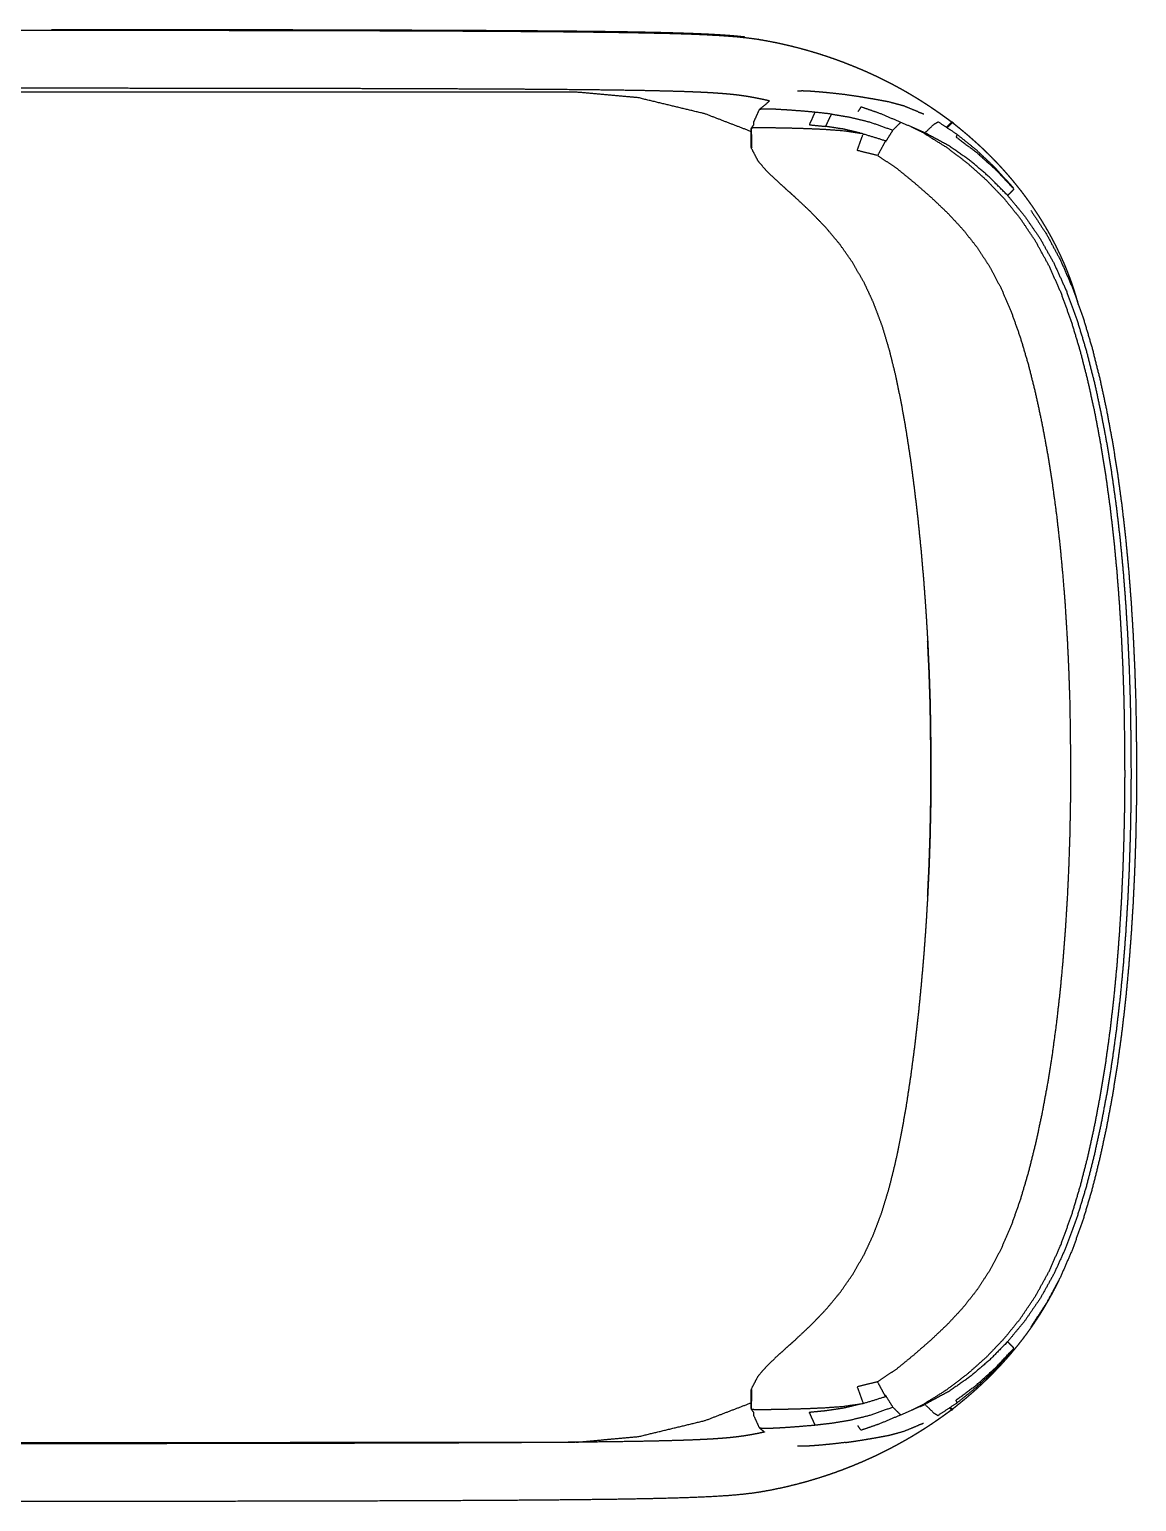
# Model space of a CAD drawing. Header units: millimetres. Extents: x 3429 to 24139, y -631 to 9878.
# Drawn here: x 8008.2 to 8051.8, y 3608.2 to 3666.2 of the extents above; entities that cross this region are included whole.
import ezdxf

# ---------------------------------------------------------------- set-up
doc = ezdxf.new("R2010")
doc.units = ezdxf.units.MM
doc.layers.add('multid_gorunus_4', color=15, linetype='Continuous', lineweight=9)
doc.layers.add('multid_gorunus_5', color=193, linetype='Continuous', lineweight=5)

# ---------------------------------------------------------------- blocks, each defined once
blk = doc.blocks.new('grup-1')
at = {"layer": 'multid_gorunus_4', "lineweight": -3}
for points, knots in [([(2347.005, 6126.014), (2347.01, 6126.022), (2347.014, 6126.029), (2347.025, 6126.039), (2347.036, 6126.049), (2347.058, 6126.065), (2347.079, 6126.082), (2347.114, 6126.107), (2347.149, 6126.132), (2347.2, 6126.169), (2347.251, 6126.206), (2347.315, 6126.252), (2347.379, 6126.298), (2347.453, 6126.351), (2347.527, 6126.403), (2347.608, 6126.459), (2347.689, 6126.515), (2347.773, 6126.572), (2347.858, 6126.629), (2347.945, 6126.686), (2348.032, 6126.743), (2348.122, 6126.8), (2348.211, 6126.858), (2348.302, 6126.914), (2348.394, 6126.971), (2348.486, 6127.026), (2348.578, 6127.082), (2348.671, 6127.136), (2348.764, 6127.191), (2348.858, 6127.244), (2348.952, 6127.298), (2349.047, 6127.35), (2349.142, 6127.402), (2349.238, 6127.453), (2349.333, 6127.505), (2349.43, 6127.555), (2349.527, 6127.605), (2349.624, 6127.654), (2349.722, 6127.703), (2349.82, 6127.751), (2349.919, 6127.799), (2350.018, 6127.845), (2350.117, 6127.892), (2350.217, 6127.938), (2350.317, 6127.983), (2350.418, 6128.028), (2350.519, 6128.072), (2350.621, 6128.115), (2350.723, 6128.158), (2350.825, 6128.2), (2350.928, 6128.243), (2351.031, 6128.283), (2351.134, 6128.324), (2351.239, 6128.364), (2351.343, 6128.404), (2351.447, 6128.442), (2351.552, 6128.48), (2351.658, 6128.518), (2351.763, 6128.555), (2351.87, 6128.591), (2351.976, 6128.627), (2352.083, 6128.661), (2352.19, 6128.696), (2352.298, 6128.729), (2352.405, 6128.762), (2352.514, 6128.794), (2352.622, 6128.826), (2352.731, 6128.857), (2352.84, 6128.888), (2352.949, 6128.917), (2353.059, 6128.946), (2353.169, 6128.974), (2353.279, 6129.002), (2353.39, 6129.029), (2353.501, 6129.055), (2353.612, 6129.08), (2353.724, 6129.105), (2353.836, 6129.129), (2353.948, 6129.153), (2354.06, 6129.175), (2354.173, 6129.197), (2354.286, 6129.218), (2354.399, 6129.239), (2354.516, 6129.258), (2354.634, 6129.278), (2354.76, 6129.296), (2354.886, 6129.314), (2355.025, 6129.33), (2355.163, 6129.347), (2355.318, 6129.363), (2355.474, 6129.378), (2355.649, 6129.392), (2355.825, 6129.406), (2356.025, 6129.42), (2356.225, 6129.433), (2356.454, 6129.445), (2356.683, 6129.457), (2356.944, 6129.468), (2357.205, 6129.479), (2357.503, 6129.489), (2357.801, 6129.499), (2358.139, 6129.508), (2358.477, 6129.517), (2358.86, 6129.525), (2359.243, 6129.533), (2359.674, 6129.541), (2360.105, 6129.548), (2360.589, 6129.555), (2361.073, 6129.561), (2361.613, 6129.567), (2362.153, 6129.573), (2362.754, 6129.578), (2363.355, 6129.583), (2364.02, 6129.588), (2364.685, 6129.592), (2365.407, 6129.596), (2366.129, 6129.6), (2366.899, 6129.604), (2367.669, 6129.607), (2368.48, 6129.61), (2369.29, 6129.613), (2370.133, 6129.616), (2370.976, 6129.618), (2371.844, 6129.62), (2372.711, 6129.622), (2373.594, 6129.624), (2374.478, 6129.626), (2375.37, 6129.627), (2376.262, 6129.628), (2377.154, 6129.629), (2378.046, 6129.63), (2378.93, 6129.631), (2379.814, 6129.632), (2380.683, 6129.633), (2381.551, 6129.633), (2382.396, 6129.633), (2382.64, 6129.634), (2383.453, 6129.634), (2384.265, 6129.634), (2385.038, 6129.634), (2385.811, 6129.634), (2386.535, 6129.634), (2387.26, 6129.635), (2387.929, 6129.634), (2388.597, 6129.634), (2389.202, 6129.634), (2389.806, 6129.634), (2390.35, 6129.634), (2390.895, 6129.634), (2391.382, 6129.634), (2391.869, 6129.634), (2392.302, 6129.634), (2392.736, 6129.634), (2393.119, 6129.634), (2393.503, 6129.634), (2393.84, 6129.634), (2394.177, 6129.634), (2394.471, 6129.634), (2394.765, 6129.634), (2395.02, 6129.634), (2395.275, 6129.634), (2395.493, 6129.634), (2395.712, 6129.634), (2395.898, 6129.634), (2396.084, 6129.634), (2396.239, 6129.634), (2396.394, 6129.634), (2396.522, 6129.634), (2396.65, 6129.634), (2396.753, 6129.634), (2396.856, 6129.634), (2396.937, 6129.634), (2397.018, 6129.634), (2397.08, 6129.634), (2397.142, 6129.634), (2397.187, 6129.634), (2397.233, 6129.634), (2397.265, 6129.634), (2397.297, 6129.634), (2397.318, 6129.633), (2397.339, 6129.633), (2397.35, 6129.631), (2397.362, 6129.629)], [0, 0, 0, 1, 1, 2, 2, 3, 3, 4, 4, 5, 5, 6, 6, 7, 7, 8, 8, 9, 9, 10, 10, 11, 11, 12, 12, 13, 13, 14, 14, 15, 15, 16, 16, 17, 17, 18, 18, 19, 19, 20, 20, 21, 21, 22, 22, 23, 23, 24, 24, 25, 25, 26, 26, 27, 27, 28, 28, 29, 29, 30, 30, 31, 31, 32, 32, 33, 33, 34, 34, 35, 35, 36, 36, 37, 37, 38, 38, 39, 39, 40, 40, 41, 41, 42, 42, 43, 43, 44, 44, 45, 45, 46, 46, 47, 47, 48, 48, 49, 49, 50, 50, 51, 51, 52, 52, 53, 53, 54, 54, 55, 55, 56, 56, 57, 57, 58, 58, 59, 59, 60, 60, 61, 61, 62, 62, 63, 63, 64, 64, 65, 65, 66, 66, 67, 67, 68, 68, 69, 69, 70, 70, 71, 71, 72, 72, 73, 73, 74, 74, 75, 75, 76, 76, 77, 77, 78, 78, 79, 79, 80, 80, 81, 81, 82, 82, 83, 83, 84, 84, 85, 85, 86, 86, 87, 87, 88, 88, 89, 89, 90, 90, 91, 91, 91]), ([(2354.624, 6129.318), (2354.623, 6129.318), (2354.621, 6129.318), (2354.621, 6129.318), (2354.621, 6129.317)], [265.99139063, 265.99139063, 265.99139063, 266, 266, 266.00282856, 266.00282856, 266.00282856]), ([(2382.48, 6129.675), (2381.76, 6129.675), (2381.04, 6129.675), (2380.286, 6129.675), (2379.532, 6129.674), (2378.751, 6129.674), (2377.971, 6129.673), (2377.171, 6129.672), (2376.372, 6129.672), (2375.562, 6129.67), (2374.752, 6129.669), (2373.939, 6129.668), (2373.126, 6129.667), (2372.317, 6129.665), (2371.509, 6129.663), (2370.713, 6129.661), (2369.917, 6129.659), (2369.141, 6129.657), (2368.365, 6129.654), (2367.617, 6129.651), (2366.869, 6129.648), (2366.156, 6129.645), (2365.444, 6129.641), (2364.775, 6129.637), (2364.106, 6129.633), (2363.488, 6129.629), (2362.87, 6129.624), (2362.311, 6129.619), (2361.752, 6129.614), (2361.249, 6129.608), (2360.745, 6129.602), (2360.293, 6129.595), (2359.841, 6129.589), (2359.437, 6129.581), (2359.033, 6129.574), (2358.673, 6129.566), (2358.313, 6129.558), (2357.994, 6129.549), (2357.675, 6129.539), (2357.393, 6129.529), (2357.111, 6129.519), (2356.862, 6129.508), (2356.613, 6129.497), (2356.394, 6129.485), (2356.175, 6129.473), (2355.983, 6129.46), (2355.79, 6129.447), (2355.619, 6129.433), (2355.449, 6129.418), (2355.301, 6129.403), (2355.154, 6129.388)], [239.000216, 239.000216, 239.000216, 240, 240, 241, 241, 242, 242, 243, 243, 244, 244, 245, 245, 246, 246, 247, 247, 248, 248, 249, 249, 250, 250, 251, 251, 252, 252, 253, 253, 254, 254, 255, 255, 256, 256, 257, 257, 258, 258, 259, 259, 260, 260, 261, 261, 262, 262, 263, 263, 263.972006, 263.972006, 263.972006]), ([(2350.044, 6126.922), (2350.324, 6126.969), (2350.604, 6127.016), (2350.894, 6127.059), (2351.185, 6127.102)], [0, 0, 0, 1, 1, 2, 2, 2]), ([(2351.185, 6127.102), (2351.452, 6127.132), (2351.719, 6127.163), (2351.956, 6127.186), (2352.192, 6127.208), (2352.388, 6127.223), (2352.585, 6127.238), (2352.735, 6127.244), (2352.884, 6127.25), (2352.982, 6127.247), (2353.08, 6127.244)], [-1, -1, -1, 0, 0, 1, 1, 2, 2, 3, 3, 4, 4, 4]), ([(2348.302, 6126.42), (2348.594, 6126.539), (2348.886, 6126.658), (2349.173, 6126.736), (2349.46, 6126.814), (2349.752, 6126.868), (2350.044, 6126.922)], [-1, -1, -1, 0, 0, 1, 1, 2, 2, 2]), ([(2348.999, 6126.011), (2349.419, 6126.188), (2349.839, 6126.366), (2350.205, 6126.493), (2350.572, 6126.62), (2350.633, 6126.53), (2350.695, 6126.439)], [0, 0, 0, 1, 1, 2, 2, 2.313334, 2.313334, 2.313334]), ([(2351.737, 6126.338), (2352.063, 6126.374), (2352.39, 6126.411), (2352.684, 6126.437), (2352.979, 6126.463), (2353.238, 6126.481), (2353.498, 6126.5), (2353.715, 6126.513), (2353.933, 6126.526), (2354.099, 6126.531), (2354.265, 6126.537), (2354.374, 6126.536), (2354.482, 6126.534), (2354.533, 6126.525), (2354.585, 6126.517)], [0, 0, 0, 1, 1, 2, 2, 3, 3, 4, 4, 5, 5, 6, 6, 7, 7, 7]), ([(2352.39, 6126.411), (2352.502, 6126.164), (2352.614, 6125.917), (2352.29, 6125.885), (2351.966, 6125.854)], [0, 0, 0, 1, 1, 2, 2, 2]), ([(2342.011, 6118.852), (2342.026, 6118.91), (2342.042, 6118.968), (2342.07, 6119.064), (2342.097, 6119.16), (2342.127, 6119.255), (2342.156, 6119.35), (2342.187, 6119.445), (2342.218, 6119.54), (2342.251, 6119.634), (2342.283, 6119.728), (2342.318, 6119.822), (2342.352, 6119.916), (2342.388, 6120.009), (2342.424, 6120.102), (2342.461, 6120.195), (2342.498, 6120.288), (2342.537, 6120.38), (2342.576, 6120.472), (2342.617, 6120.563), (2342.657, 6120.655), (2342.699, 6120.746), (2342.741, 6120.837), (2342.785, 6120.927), (2342.828, 6121.017), (2342.873, 6121.107), (2342.918, 6121.197), (2342.964, 6121.286), (2343.011, 6121.375), (2343.058, 6121.463), (2343.106, 6121.551), (2343.155, 6121.639), (2343.204, 6121.727), (2343.255, 6121.814), (2343.306, 6121.901), (2343.358, 6121.987), (2343.409, 6122.074), (2343.463, 6122.159), (2343.516, 6122.245), (2343.571, 6122.33), (2343.625, 6122.415), (2343.681, 6122.499), (2343.737, 6122.583), (2343.794, 6122.667), (2343.852, 6122.75), (2343.91, 6122.833), (2343.969, 6122.915), (2344.029, 6122.997), (2344.089, 6123.079), (2344.15, 6123.16), (2344.211, 6123.242), (2344.273, 6123.322), (2344.336, 6123.402), (2344.399, 6123.482), (2344.463, 6123.562), (2344.528, 6123.641), (2344.593, 6123.719), (2344.659, 6123.797), (2344.725, 6123.875), (2344.793, 6123.953), (2344.86, 6124.03), (2344.929, 6124.106), (2344.997, 6124.183), (2345.067, 6124.258), (2345.137, 6124.334), (2345.208, 6124.408), (2345.279, 6124.483), (2345.351, 6124.557), (2345.423, 6124.631), (2345.496, 6124.704), (2345.569, 6124.776), (2345.644, 6124.849), (2345.718, 6124.921), (2345.794, 6124.992), (2345.87, 6125.063), (2345.946, 6125.133), (2346.022, 6125.202), (2346.098, 6125.27), (2346.174, 6125.338), (2346.249, 6125.404), (2346.324, 6125.469), (2346.398, 6125.532), (2346.472, 6125.594), (2346.541, 6125.651), (2346.609, 6125.708), (2346.67, 6125.758), (2346.73, 6125.807), (2346.779, 6125.847), (2346.828, 6125.886), (2346.861, 6125.913), (2346.894, 6125.939), (2346.915, 6125.956), (2346.936, 6125.973), (2346.949, 6125.981), (2346.963, 6125.99), (2346.971, 6125.992), (2346.98, 6125.995)], [51.397753, 51.397753, 51.397753, 52, 52, 53, 53, 54, 54, 55, 55, 56, 56, 57, 57, 58, 58, 59, 59, 60, 60, 61, 61, 62, 62, 63, 63, 64, 64, 65, 65, 66, 66, 67, 67, 68, 68, 69, 69, 70, 70, 71, 71, 72, 72, 73, 73, 74, 74, 75, 75, 76, 76, 77, 77, 78, 78, 79, 79, 80, 80, 81, 81, 82, 82, 83, 83, 84, 84, 85, 85, 86, 86, 87, 87, 88, 88, 89, 89, 90, 90, 91, 91, 92, 92, 93, 93, 94, 94, 95, 95, 96, 96, 97, 97, 98, 98, 99, 99, 99]), ([(2346.783, 6125.534), (2346.805, 6125.484), (2346.827, 6125.434), (2346.421, 6125.131), (2346.016, 6124.829), (2345.636, 6124.486), (2345.256, 6124.143), (2344.899, 6123.762), (2344.542, 6123.381), (2344.668, 6123.255), (2344.795, 6123.129), (2345.152, 6123.491), (2345.509, 6123.854), (2345.895, 6124.184), (2346.281, 6124.513), (2346.704, 6124.807), (2347.127, 6125.1), (2347.59, 6125.349), (2348.053, 6125.599), (2347.876, 6125.769), (2347.699, 6125.94), (2347.618, 6125.986), (2347.537, 6126.033)], [0, 0, 0, 1, 1, 2, 2, 3, 3, 4, 4, 5, 5, 6, 6, 7, 7, 8, 8, 9, 9, 10, 10, 11, 11, 11]), ([(2344.591, 6123.454), (2344.943, 6123.844), (2345.296, 6124.233), (2345.664, 6124.582), (2346.033, 6124.93), (2346.408, 6125.232), (2346.783, 6125.534), (2347.16, 6125.784), (2347.537, 6126.033)], [-2, -2, -2, -1, -1, 0, 0, 1, 1, 2, 2, 2]), ([(2346.953, 6126.021), (2346.954, 6126.02), (2346.954, 6126.019), (2346.956, 6126.018), (2346.957, 6126.017), (2346.958, 6126.016), (2346.959, 6126.015), (2346.961, 6126.013), (2346.962, 6126.012), (2346.964, 6126.01), (2346.966, 6126.008), (2346.968, 6126.006), (2346.97, 6126.004), (2346.972, 6126.002), (2346.975, 6126), (2346.977, 6125.997), (2346.98, 6125.995), (2346.983, 6125.992), (2346.986, 6125.989), (2346.99, 6125.986), (2346.993, 6125.982), (2346.997, 6125.978), (2347.001, 6125.974), (2347.006, 6125.97), (2347.011, 6125.965), (2347.017, 6125.959), (2347.023, 6125.954), (2347.03, 6125.947), (2347.037, 6125.94), (2347.045, 6125.932), (2347.054, 6125.925), (2347.063, 6125.916), (2347.073, 6125.906), (2347.083, 6125.896), (2347.094, 6125.886), (2347.107, 6125.874), (2347.119, 6125.862), (2347.134, 6125.848), (2347.148, 6125.835), (2347.164, 6125.819), (2347.18, 6125.804), (2347.182, 6125.802), (2347.184, 6125.8)], [0, 0, 0, 1, 1, 2, 2, 3, 3, 4, 4, 5, 5, 6, 6, 7, 7, 8, 8, 9, 9, 10, 10, 11, 11, 12, 12, 13, 13, 14, 14, 15, 15, 16, 16, 17, 17, 18, 18, 19, 19, 20, 20, 20.116608, 20.116608, 20.116608]), ([(2347.211, 6125.818), (2347.208, 6125.821), (2347.205, 6125.823), (2347.189, 6125.839), (2347.173, 6125.854), (2347.159, 6125.868), (2347.145, 6125.881), (2347.132, 6125.893), (2347.12, 6125.905), (2347.109, 6125.916), (2347.098, 6125.926), (2347.089, 6125.935), (2347.079, 6125.944), (2347.071, 6125.952), (2347.063, 6125.96), (2347.056, 6125.966), (2347.049, 6125.973), (2347.043, 6125.979), (2347.037, 6125.984), (2347.032, 6125.989), (2347.027, 6125.994), (2347.023, 6125.998), (2347.019, 6126.002), (2347.015, 6126.005), (2347.012, 6126.009), (2347.008, 6126.012), (2347.005, 6126.014), (2347.003, 6126.017), (2347, 6126.02), (2346.998, 6126.022), (2346.995, 6126.024), (2346.993, 6126.026), (2346.991, 6126.028), (2346.99, 6126.03), (2346.988, 6126.031), (2346.986, 6126.033), (2346.985, 6126.034), (2346.983, 6126.035), (2346.982, 6126.037), (2346.981, 6126.038), (2346.98, 6126.039), (2346.979, 6126.04), (2346.978, 6126.041)], [43.834365, 43.834365, 43.834365, 44, 44, 45, 45, 46, 46, 47, 47, 48, 48, 49, 49, 50, 50, 51, 51, 52, 52, 53, 53, 54, 54, 55, 55, 56, 56, 57, 57, 58, 58, 59, 59, 60, 60, 61, 61, 62, 62, 63, 63, 64, 64, 64]), ([(2349.007, 6126.014), (2349.164, 6125.859), (2349.322, 6125.704), (2349.463, 6125.477), (2349.603, 6125.25), (2349.606, 6125.242), (2349.609, 6125.234)], [1.048905, 1.048905, 1.048905, 2, 2, 3, 3, 3.033773, 3.033773, 3.033773]), ([(2350.603, 6125.589), (2350.927, 6125.667), (2351.252, 6125.745), (2351.609, 6125.799), (2351.966, 6125.854), (2351.851, 6126.096), (2351.737, 6126.338), (2351.375, 6126.278), (2351.013, 6126.219), (2350.61, 6126.12), (2350.207, 6126.02), (2349.765, 6125.862), (2349.322, 6125.704)], [1.177608, 1.177608, 1.177608, 2, 2, 3, 3, 4, 4, 5, 5, 6, 6, 7, 7, 7]), ([(2350.486, 6125.561), (2350.894, 6125.62), (2351.303, 6125.678), (2351.667, 6125.704), (2352.031, 6125.73), (2352.358, 6125.744), (2352.686, 6125.759), (2352.981, 6125.768), (2353.277, 6125.777), (2353.538, 6125.782), (2353.799, 6125.788), (2354.018, 6125.792), (2354.237, 6125.795), (2354.405, 6125.796), (2354.573, 6125.797), (2354.684, 6125.795), (2354.795, 6125.794), (2354.849, 6125.789), (2354.903, 6125.784)], [0, 0, 0, 1, 1, 2, 2, 3, 3, 4, 4, 5, 5, 6, 6, 7, 7, 8, 8, 9, 9, 9]), ([(2348.084, 6125.583), (2347.645, 6125.307), (2347.206, 6125.032), (2346.798, 6124.722), (2346.389, 6124.413), (2346.012, 6124.077), (2345.635, 6123.741), (2345.286, 6123.377), (2344.937, 6123.013), (2344.613, 6122.613), (2344.289, 6122.213)], [2, 2, 2, 3, 3, 4, 4, 5, 5, 6, 6, 7, 7, 7]), ([(2349.606, 6125.29), (2349.762, 6124.998), (2349.919, 6124.706), (2350.322, 6124.806), (2350.725, 6124.906), (2350.606, 6125.234), (2350.486, 6125.561), (2350.046, 6125.426), (2349.606, 6125.29), (2349.603, 6125.293), (2349.6, 6125.296)], [0, 0, 0, 1, 1, 2, 2, 3, 3, 4, 4, 4.013374, 4.013374, 4.013374]), ([(2349.919, 6124.706), (2349.544, 6124.456), (2349.169, 6124.205), (2348.815, 6123.915), (2348.462, 6123.626), (2348.124, 6123.331), (2347.787, 6123.036), (2347.47, 6122.734), (2347.152, 6122.431), (2346.857, 6122.114), (2346.562, 6121.796), (2346.29, 6121.453), (2346.018, 6121.109), (2345.769, 6120.729), (2345.519, 6120.349), (2345.293, 6119.925), (2345.067, 6119.502), (2344.863, 6119.032), (2344.66, 6118.562), (2344.479, 6118.051), (2344.298, 6117.54), (2344.138, 6116.996), (2343.977, 6116.452), (2343.836, 6115.884), (2343.694, 6115.317), (2343.569, 6114.734), (2343.444, 6114.152), (2343.334, 6113.558), (2343.225, 6112.965), (2343.129, 6112.364), (2343.034, 6111.763), (2342.952, 6111.156), (2342.87, 6110.549), (2342.801, 6109.939), (2342.732, 6109.328), (2342.674, 6108.716), (2342.617, 6108.103), (2342.569, 6107.49), (2342.522, 6106.877), (2342.485, 6106.263), (2342.447, 6105.65), (2342.418, 6105.036), (2342.389, 6104.422), (2342.369, 6103.808), (2342.348, 6103.194), (2342.336, 6102.58), (2342.324, 6101.565), (2342.32, 6100.951), (2342.315, 6100.337), (2342.32, 6099.723), (2342.324, 6099.108), (2342.336, 6098.494), (2342.348, 6097.88), (2342.369, 6097.266), (2342.39, 6096.652), (2342.418, 6096.038), (2342.447, 6095.424), (2342.485, 6094.811), (2342.523, 6094.197), (2342.57, 6093.584), (2342.617, 6092.971), (2342.675, 6092.358), (2342.732, 6091.746), (2342.802, 6091.135), (2342.871, 6090.525), (2342.953, 6089.918), (2343.035, 6089.311), (2343.13, 6088.71), (2343.225, 6088.109), (2343.335, 6087.516), (2343.445, 6086.922), (2343.57, 6086.339), (2343.695, 6085.757), (2343.837, 6085.189), (2343.979, 6084.622), (2344.139, 6084.078), (2344.299, 6083.534), (2344.48, 6083.022), (2344.661, 6082.511), (2344.865, 6082.042), (2345.068, 6081.572), (2345.295, 6081.148), (2345.521, 6080.725), (2345.77, 6080.345), (2346.02, 6079.965), (2346.292, 6079.621), (2346.564, 6079.277), (2346.859, 6078.96), (2347.154, 6078.642), (2347.471, 6078.34), (2347.789, 6078.038), (2348.126, 6077.743), (2348.463, 6077.448), (2348.817, 6077.158), (2349.171, 6076.868), (2349.546, 6076.618), (2349.921, 6076.367)], [0, 0, 0, 1, 1, 2, 2, 3, 3, 4, 4, 5, 5, 6, 6, 7, 7, 8, 8, 9, 9, 10, 10, 11, 11, 12, 12, 13, 13, 14, 14, 15, 15, 16, 16, 17, 17, 18, 18, 19, 19, 20, 20, 21, 21, 22, 22, 23, 23, 24, 24, 25, 25, 26, 26, 27, 27, 28, 28, 29, 29, 30, 30, 31, 31, 32, 32, 33, 33, 34, 34, 35, 35, 36, 36, 37, 37, 38, 38, 39, 39, 40, 40, 41, 41, 42, 42, 43, 43, 44, 44, 45, 45, 46, 46, 47, 47, 48, 48, 48]), ([(2344.795, 6123.129), (2344.463, 6122.728), (2344.131, 6122.327), (2343.824, 6121.881), (2343.518, 6121.436), (2343.242, 6120.943), (2342.967, 6120.45), (2342.725, 6119.914), (2342.483, 6119.377), (2342.274, 6118.806), (2342.064, 6118.235), (2341.884, 6117.639), (2341.704, 6117.044), (2341.548, 6116.434), (2341.392, 6115.824), (2341.256, 6115.205), (2341.121, 6114.587), (2341.003, 6113.964), (2340.885, 6113.34), (2340.783, 6112.713), (2340.682, 6112.086), (2340.595, 6111.456), (2340.508, 6110.826), (2340.435, 6110.195), (2340.362, 6109.564), (2340.302, 6108.932), (2340.242, 6108.301), (2340.193, 6107.67), (2340.144, 6107.039), (2340.105, 6106.409), (2340.066, 6105.778), (2340.037, 6105.148), (2340.007, 6104.518), (2339.986, 6103.888), (2339.965, 6103.258), (2339.952, 6102.628), (2339.94, 6101.598), (2339.935, 6100.967), (2339.931, 6100.337), (2339.935, 6099.707), (2339.94, 6099.077), (2339.952, 6098.446), (2339.965, 6097.816), (2339.986, 6097.186), (2340.007, 6096.556), (2340.037, 6095.926), (2340.067, 6095.296), (2340.106, 6094.666), (2340.145, 6094.035), (2340.193, 6093.404), (2340.242, 6092.773), (2340.303, 6092.142), (2340.363, 6091.51), (2340.436, 6090.879), (2340.509, 6090.248), (2340.596, 6089.618), (2340.682, 6088.988), (2340.784, 6088.361), (2340.886, 6087.734), (2341.004, 6087.11), (2341.122, 6086.487), (2341.257, 6085.869), (2341.393, 6085.25), (2341.549, 6084.64), (2341.705, 6084.03), (2341.885, 6083.435), (2342.066, 6082.839), (2342.275, 6082.268), (2342.484, 6081.697), (2342.726, 6081.16), (2342.968, 6080.624), (2343.244, 6080.131), (2343.52, 6079.638), (2343.826, 6079.193), (2344.132, 6078.747), (2344.465, 6078.346), (2344.797, 6077.945)], [0, 0, 0, 1, 1, 2, 2, 3, 3, 4, 4, 5, 5, 6, 6, 7, 7, 8, 8, 9, 9, 10, 10, 11, 11, 12, 12, 13, 13, 14, 14, 15, 15, 16, 16, 17, 17, 18, 18, 19, 19, 20, 20, 21, 21, 22, 22, 23, 23, 24, 24, 25, 25, 26, 26, 27, 27, 28, 28, 29, 29, 30, 30, 31, 31, 32, 32, 33, 33, 34, 34, 35, 35, 36, 36, 37, 37, 38, 38, 38]), ([(2343.876, 6122.539), (2343.57, 6122.074), (2343.265, 6121.609), (2342.991, 6121.1), (2342.718, 6120.59), (2342.478, 6120.04), (2342.238, 6119.489), (2342.03, 6118.907), (2341.823, 6118.325), (2341.644, 6117.721), (2341.465, 6117.116), (2341.311, 6116.499), (2341.157, 6115.882), (2341.023, 6115.258), (2340.889, 6114.634), (2340.773, 6114.007), (2340.657, 6113.379), (2340.557, 6112.749), (2340.457, 6112.12), (2340.372, 6111.488), (2340.286, 6110.857), (2340.214, 6110.225), (2340.143, 6109.592), (2340.083, 6108.96), (2340.023, 6108.327), (2339.975, 6107.695), (2339.926, 6107.062), (2339.888, 6106.43), (2339.849, 6105.797), (2339.819, 6105.165), (2339.789, 6104.533), (2339.768, 6103.9), (2339.747, 6103.268), (2339.734, 6102.635), (2339.722, 6101.602), (2339.717, 6100.97), (2339.713, 6100.337), (2339.718, 6099.704), (2339.722, 6099.072), (2339.735, 6098.439), (2339.747, 6097.806), (2339.768, 6097.174), (2339.79, 6096.541), (2339.819, 6095.909), (2339.849, 6095.277), (2339.888, 6094.644), (2339.927, 6094.012), (2339.975, 6093.379), (2340.024, 6092.747), (2340.084, 6092.114), (2340.143, 6091.482), (2340.215, 6090.85), (2340.287, 6090.217), (2340.372, 6089.586), (2340.458, 6088.955), (2340.558, 6088.325), (2340.658, 6087.695), (2340.774, 6087.067), (2340.89, 6086.44), (2341.024, 6085.816), (2341.158, 6085.192), (2341.312, 6084.575), (2341.467, 6083.958), (2341.645, 6083.353), (2341.824, 6082.749), (2342.032, 6082.167), (2342.239, 6081.585), (2342.479, 6081.034), (2342.719, 6080.484), (2342.993, 6079.974), (2343.267, 6079.465), (2343.572, 6079), (2343.877, 6078.535)], [-31, -31, -31, -30, -30, -29, -29, -28, -28, -27, -27, -26, -26, -25, -25, -24, -24, -23, -23, -22, -22, -21, -21, -20, -20, -19, -19, -18, -18, -17, -17, -16, -16, -15, -15, -14, -14, -13, -13, -12, -12, -11, -11, -10, -10, -9, -9, -8, -8, -7, -7, -6, -6, -5, -5, -4, -4, -3, -3, -2, -2, -1, -1, 0, 0, 1, 1, 2, 2, 3, 3, 4, 4, 5, 5, 5]), ([(2344.291, 6078.86), (2343.993, 6079.303), (2343.695, 6079.746), (2343.427, 6080.235), (2343.159, 6080.723), (2342.924, 6081.254), (2342.688, 6081.786), (2342.483, 6082.351), (2342.278, 6082.917), (2342.101, 6083.506), (2341.924, 6084.096), (2341.77, 6084.701), (2341.616, 6085.306), (2341.483, 6085.92), (2341.349, 6086.534), (2341.232, 6087.154), (2341.116, 6087.774), (2341.015, 6088.398), (2340.915, 6089.023), (2340.829, 6089.65), (2340.743, 6090.278), (2340.671, 6090.907), (2340.598, 6091.536), (2340.538, 6092.165), (2340.478, 6092.795), (2340.43, 6093.424), (2340.381, 6094.053), (2340.342, 6094.682), (2340.303, 6095.311), (2340.274, 6095.939), (2340.244, 6096.567), (2340.223, 6097.195), (2340.202, 6097.824), (2340.189, 6098.452), (2340.177, 6099.08), (2340.172, 6099.709), (2340.168, 6100.337), (2340.172, 6100.965), (2340.176, 6101.594), (2340.189, 6102.622), (2340.202, 6103.25), (2340.223, 6103.879), (2340.244, 6104.507), (2340.273, 6105.135), (2340.303, 6105.763), (2340.342, 6106.392), (2340.381, 6107.021), (2340.429, 6107.65), (2340.478, 6108.279), (2340.538, 6108.909), (2340.598, 6109.538), (2340.67, 6110.167), (2340.742, 6110.796), (2340.828, 6111.424), (2340.914, 6112.051), (2341.015, 6112.676), (2341.115, 6113.3), (2341.231, 6113.92), (2341.348, 6114.54), (2341.482, 6115.154), (2341.615, 6115.768), (2341.769, 6116.373), (2341.923, 6116.978), (2342.1, 6117.568), (2342.277, 6118.157), (2342.482, 6118.723), (2342.686, 6119.288), (2342.922, 6119.819), (2343.158, 6120.35), (2343.426, 6120.839), (2343.694, 6121.328), (2343.991, 6121.77), (2344.289, 6122.213)], [0, 0, 0, 1, 1, 2, 2, 3, 3, 4, 4, 5, 5, 6, 6, 7, 7, 8, 8, 9, 9, 10, 10, 11, 11, 12, 12, 13, 13, 14, 14, 15, 15, 16, 16, 17, 17, 18, 18, 19, 19, 20, 20, 21, 21, 22, 22, 23, 23, 24, 24, 25, 25, 26, 26, 27, 27, 28, 28, 29, 29, 30, 30, 31, 31, 32, 32, 33, 33, 34, 34, 35, 35, 36, 36, 36]), ([(2342.77, 6080.39), (2342.8, 6080.328), (2342.83, 6080.265), (2342.874, 6080.176), (2342.919, 6080.086), (2342.966, 6079.997), (2343.012, 6079.908), (2343.06, 6079.82), (2343.108, 6079.731), (2343.157, 6079.643), (2343.206, 6079.556), (2343.257, 6079.469), (2343.307, 6079.382), (2343.359, 6079.295), (2343.411, 6079.209), (2343.464, 6079.123), (2343.518, 6079.038), (2343.572, 6078.953), (2343.627, 6078.868), (2343.683, 6078.784), (2343.739, 6078.7), (2343.796, 6078.616), (2343.853, 6078.533), (2343.912, 6078.45), (2343.97, 6078.367), (2344.03, 6078.285), (2344.09, 6078.203), (2344.151, 6078.122), (2344.213, 6078.041), (2344.275, 6077.961), (2344.337, 6077.88), (2344.401, 6077.801), (2344.465, 6077.721), (2344.53, 6077.642), (2344.595, 6077.563), (2344.661, 6077.485), (2344.727, 6077.407), (2344.794, 6077.33), (2344.862, 6077.253), (2344.93, 6077.176), (2344.999, 6077.1), (2345.069, 6077.024), (2345.138, 6076.949), (2345.209, 6076.874), (2345.28, 6076.8), (2345.353, 6076.726), (2345.425, 6076.652), (2345.498, 6076.579), (2345.571, 6076.506), (2345.646, 6076.434), (2345.72, 6076.362), (2345.796, 6076.291), (2345.871, 6076.22), (2345.948, 6076.15), (2346.024, 6076.08), (2346.1, 6076.012), (2346.176, 6075.944), (2346.251, 6075.879), (2346.326, 6075.813), (2346.4, 6075.751), (2346.473, 6075.688), (2346.542, 6075.631), (2346.611, 6075.574), (2346.672, 6075.525), (2346.732, 6075.475), (2346.781, 6075.436), (2346.829, 6075.397), (2346.863, 6075.37), (2346.896, 6075.343), (2346.917, 6075.326), (2346.938, 6075.31), (2346.951, 6075.301), (2346.965, 6075.293), (2346.973, 6075.29), (2346.982, 6075.288)], [62.311449, 62.311449, 62.311449, 63, 63, 64, 64, 65, 65, 66, 66, 67, 67, 68, 68, 69, 69, 70, 70, 71, 71, 72, 72, 73, 73, 74, 74, 75, 75, 76, 76, 77, 77, 78, 78, 79, 79, 80, 80, 81, 81, 82, 82, 83, 83, 84, 84, 85, 85, 86, 86, 87, 87, 88, 88, 89, 89, 90, 90, 91, 91, 92, 92, 93, 93, 94, 94, 95, 95, 96, 96, 97, 97, 98, 98, 99, 99, 99]), ([(2344.291, 6078.86), (2344.615, 6078.461), (2344.939, 6078.061), (2345.288, 6077.697), (2345.637, 6077.332), (2346.014, 6076.997), (2346.391, 6076.661), (2346.8, 6076.351), (2347.208, 6076.041), (2347.647, 6075.766), (2348.086, 6075.491)], [6, 6, 6, 7, 7, 8, 8, 9, 9, 10, 10, 11, 11, 11]), ([(2346.785, 6075.539), (2346.807, 6075.59), (2346.829, 6075.64), (2346.423, 6075.942), (2346.018, 6076.244), (2345.638, 6076.588), (2345.258, 6076.931), (2344.9, 6077.312), (2344.543, 6077.693), (2344.67, 6077.819), (2344.797, 6077.945), (2345.154, 6077.582), (2345.511, 6077.219), (2345.897, 6076.89), (2346.283, 6076.56), (2346.706, 6076.267), (2347.129, 6075.973), (2347.592, 6075.724), (2348.055, 6075.475), (2347.878, 6075.304), (2347.701, 6075.134), (2347.62, 6075.087), (2347.539, 6075.04)], [0, 0, 0, 1, 1, 2, 2, 3, 3, 4, 4, 5, 5, 6, 6, 7, 7, 8, 8, 9, 9, 10, 10, 11, 11, 11]), ([(2347.539, 6075.04), (2347.162, 6075.29), (2346.785, 6075.539), (2346.41, 6075.841), (2346.034, 6076.143), (2345.666, 6076.492), (2345.298, 6076.84), (2344.945, 6077.23), (2344.592, 6077.62)], [0, 0, 0, 1, 1, 2, 2, 3, 3, 4, 4, 4]), ([(2349.607, 6075.783), (2349.764, 6076.075), (2349.921, 6076.367), (2350.324, 6076.267), (2350.727, 6076.167), (2350.607, 6075.84), (2350.488, 6075.512), (2350.048, 6075.647), (2349.607, 6075.783), (2349.605, 6075.78), (2349.603, 6075.778)], [0, 0, 0, 1, 1, 2, 2, 3, 3, 4, 4, 4.012219, 4.012219, 4.012219]), ([(2346.955, 6075.261), (2346.955, 6075.262), (2346.956, 6075.263), (2346.957, 6075.264), (2346.959, 6075.265), (2346.96, 6075.266), (2346.961, 6075.268), (2346.963, 6075.269), (2346.964, 6075.271), (2346.966, 6075.272), (2346.968, 6075.274), (2346.97, 6075.276), (2346.972, 6075.278), (2346.974, 6075.28), (2346.977, 6075.282), (2346.979, 6075.285), (2346.982, 6075.288), (2346.985, 6075.29), (2346.988, 6075.293), (2346.991, 6075.297), (2346.995, 6075.3), (2346.999, 6075.304), (2347.003, 6075.308), (2347.008, 6075.313), (2347.013, 6075.317), (2347.019, 6075.323), (2347.025, 6075.329), (2347.032, 6075.335), (2347.039, 6075.342), (2347.047, 6075.35), (2347.055, 6075.358), (2347.056, 6075.358), (2347.057, 6075.359)], [0, 0, 0, 1, 1, 2, 2, 3, 3, 4, 4, 5, 5, 6, 6, 7, 7, 8, 8, 9, 9, 10, 10, 11, 11, 12, 12, 13, 13, 14, 14, 15, 15, 15.082836, 15.082836, 15.082836]), ([(2347.084, 6075.341), (2347.082, 6075.34), (2347.081, 6075.338), (2347.073, 6075.33), (2347.064, 6075.322), (2347.058, 6075.316), (2347.051, 6075.309), (2347.045, 6075.304), (2347.039, 6075.298), (2347.034, 6075.293), (2347.029, 6075.288), (2347.025, 6075.284), (2347.02, 6075.28), (2347.017, 6075.277), (2347.013, 6075.274), (2347.01, 6075.271), (2347.007, 6075.268), (2347.005, 6075.265), (2347.002, 6075.263), (2347, 6075.261), (2346.997, 6075.258), (2346.995, 6075.256), (2346.993, 6075.255), (2346.992, 6075.253), (2346.99, 6075.251), (2346.988, 6075.25), (2346.987, 6075.248), (2346.985, 6075.247), (2346.984, 6075.246), (2346.983, 6075.245), (2346.982, 6075.244), (2346.981, 6075.243), (2346.98, 6075.242)], [48.831352, 48.831352, 48.831352, 49, 49, 50, 50, 51, 51, 52, 52, 53, 53, 54, 54, 55, 55, 56, 56, 57, 57, 58, 58, 59, 59, 60, 60, 61, 61, 62, 62, 63, 63, 64, 64, 64]), ([(2349.611, 6075.84), (2349.608, 6075.831), (2349.605, 6075.823), (2349.464, 6075.596), (2349.324, 6075.369), (2349.166, 6075.214), (2349.008, 6075.059)], [41.965209, 41.965209, 41.965209, 42, 42, 43, 43, 43.951121, 43.951121, 43.951121]), ([(2350.605, 6075.484), (2350.929, 6075.406), (2351.254, 6075.328), (2351.611, 6075.274), (2351.967, 6075.22), (2352.292, 6075.188), (2352.616, 6075.156), (2352.504, 6074.909), (2352.392, 6074.662), (2352.065, 6074.699), (2351.739, 6074.736), (2351.377, 6074.795), (2351.015, 6074.854), (2350.612, 6074.954), (2350.209, 6075.053), (2349.766, 6075.211), (2349.324, 6075.369)], [1.177543, 1.177543, 1.177543, 2, 2, 3, 3, 4, 4, 5, 5, 6, 6, 7, 7, 8, 8, 9, 9, 9]), ([(2354.904, 6075.289), (2354.851, 6075.284), (2354.797, 6075.279), (2354.686, 6075.278), (2354.575, 6075.276), (2354.407, 6075.277), (2354.239, 6075.278), (2354.02, 6075.281), (2353.801, 6075.285), (2353.54, 6075.291), (2353.279, 6075.296), (2352.983, 6075.305), (2352.688, 6075.314), (2352.36, 6075.329), (2352.033, 6075.343), (2351.669, 6075.369), (2351.304, 6075.395), (2350.896, 6075.454), (2350.488, 6075.512)], [0, 0, 0, 1, 1, 2, 2, 3, 3, 4, 4, 5, 5, 6, 6, 7, 7, 8, 8, 9, 9, 9]), ([(2347.007, 6075.268), (2347.011, 6075.261), (2347.015, 6075.254), (2347.027, 6075.244), (2347.038, 6075.233), (2347.06, 6075.217), (2347.081, 6075.201), (2347.116, 6075.175), (2347.151, 6075.15), (2347.202, 6075.113), (2347.253, 6075.076), (2347.317, 6075.03), (2347.381, 6074.984), (2347.455, 6074.932), (2347.529, 6074.879), (2347.61, 6074.823), (2347.691, 6074.767), (2347.775, 6074.71), (2347.859, 6074.654), (2347.947, 6074.596), (2348.034, 6074.539), (2348.124, 6074.482), (2348.213, 6074.425), (2348.304, 6074.368), (2348.396, 6074.312), (2348.488, 6074.256), (2348.58, 6074.2), (2348.673, 6074.146), (2348.766, 6074.091), (2348.86, 6074.038), (2348.954, 6073.985), (2349.049, 6073.932), (2349.144, 6073.88), (2349.24, 6073.829), (2349.335, 6073.778), (2349.432, 6073.727), (2349.529, 6073.677), (2349.626, 6073.628), (2349.724, 6073.579), (2349.822, 6073.531), (2349.921, 6073.484), (2350.02, 6073.437), (2350.119, 6073.39), (2350.219, 6073.345), (2350.32, 6073.299), (2350.42, 6073.255), (2350.521, 6073.21), (2350.623, 6073.167), (2350.725, 6073.124), (2350.827, 6073.082), (2350.93, 6073.04), (2351.033, 6072.999), (2351.137, 6072.958), (2351.241, 6072.918), (2351.345, 6072.878), (2351.45, 6072.84), (2351.554, 6072.802), (2351.66, 6072.764), (2351.766, 6072.727), (2351.872, 6072.691), (2351.978, 6072.655), (2352.085, 6072.621), (2352.192, 6072.586), (2352.3, 6072.553), (2352.407, 6072.52), (2352.516, 6072.487), (2352.624, 6072.455), (2352.733, 6072.425), (2352.842, 6072.394), (2352.952, 6072.365), (2353.061, 6072.336), (2353.171, 6072.308), (2353.282, 6072.28), (2353.392, 6072.253), (2353.503, 6072.227), (2353.615, 6072.201), (2353.726, 6072.176), (2353.838, 6072.153), (2353.95, 6072.129), (2354.062, 6072.107), (2354.175, 6072.084), (2354.288, 6072.064), (2354.401, 6072.043), (2354.519, 6072.023), (2354.636, 6072.004), (2354.762, 6071.986), (2354.888, 6071.968), (2355.027, 6071.951), (2355.166, 6071.935), (2355.321, 6071.919), (2355.476, 6071.904), (2355.651, 6071.889), (2355.827, 6071.875), (2356.027, 6071.862), (2356.227, 6071.849), (2356.456, 6071.837), (2356.685, 6071.825), (2356.946, 6071.814), (2357.207, 6071.803), (2357.505, 6071.793), (2357.803, 6071.783), (2358.141, 6071.774), (2358.479, 6071.764), (2358.862, 6071.756), (2359.245, 6071.748), (2359.676, 6071.741), (2360.107, 6071.733), (2360.591, 6071.727), (2361.075, 6071.72), (2361.615, 6071.714), (2362.155, 6071.708), (2362.756, 6071.703), (2363.357, 6071.698), (2364.022, 6071.693), (2364.688, 6071.688), (2365.409, 6071.684), (2366.131, 6071.68), (2366.901, 6071.677), (2367.671, 6071.673), (2368.482, 6071.67), (2369.293, 6071.667), (2370.136, 6071.665), (2370.978, 6071.662), (2371.846, 6071.66), (2372.713, 6071.658), (2373.597, 6071.656), (2374.48, 6071.654), (2375.372, 6071.653), (2376.264, 6071.651), (2377.156, 6071.65), (2378.048, 6071.649), (2378.932, 6071.648), (2379.816, 6071.647), (2380.685, 6071.647), (2381.553, 6071.646), (2382.398, 6071.646), (2382.642, 6071.646), (2383.455, 6071.645), (2384.268, 6071.645), (2385.04, 6071.645), (2385.813, 6071.645), (2386.538, 6071.645), (2387.262, 6071.645), (2387.931, 6071.645), (2388.599, 6071.645), (2389.204, 6071.644), (2389.809, 6071.644), (2390.353, 6071.644), (2390.897, 6071.644), (2391.384, 6071.644), (2391.871, 6071.644), (2392.304, 6071.644), (2392.738, 6071.644), (2393.121, 6071.644), (2393.505, 6071.644), (2393.842, 6071.644), (2394.179, 6071.644), (2394.473, 6071.644), (2394.767, 6071.644), (2395.022, 6071.644), (2395.277, 6071.644), (2395.496, 6071.644), (2395.714, 6071.644), (2395.9, 6071.644), (2396.086, 6071.644), (2396.241, 6071.644), (2396.396, 6071.644), (2396.524, 6071.644), (2396.652, 6071.644), (2396.755, 6071.644), (2396.858, 6071.644), (2396.939, 6071.644), (2397.02, 6071.644), (2397.082, 6071.644), (2397.144, 6071.644), (2397.19, 6071.644), (2397.235, 6071.644), (2397.267, 6071.644), (2397.299, 6071.644), (2397.32, 6071.645), (2397.341, 6071.645), (2397.353, 6071.647), (2397.365, 6071.649)], [0, 0, 0, 1, 1, 2, 2, 3, 3, 4, 4, 5, 5, 6, 6, 7, 7, 8, 8, 9, 9, 10, 10, 11, 11, 12, 12, 13, 13, 14, 14, 15, 15, 16, 16, 17, 17, 18, 18, 19, 19, 20, 20, 21, 21, 22, 22, 23, 23, 24, 24, 25, 25, 26, 26, 27, 27, 28, 28, 29, 29, 30, 30, 31, 31, 32, 32, 33, 33, 34, 34, 35, 35, 36, 36, 37, 37, 38, 38, 39, 39, 40, 40, 41, 41, 42, 42, 43, 43, 44, 44, 45, 45, 46, 46, 47, 47, 48, 48, 49, 49, 50, 50, 51, 51, 52, 52, 53, 53, 54, 54, 55, 55, 56, 56, 57, 57, 58, 58, 59, 59, 60, 60, 61, 61, 62, 62, 63, 63, 64, 64, 65, 65, 66, 66, 67, 67, 68, 68, 69, 69, 70, 70, 71, 71, 72, 72, 73, 73, 74, 74, 75, 75, 76, 76, 77, 77, 78, 78, 79, 79, 80, 80, 81, 81, 82, 82, 83, 83, 84, 84, 85, 85, 86, 86, 87, 87, 88, 88, 89, 89, 90, 90, 91, 91, 91]), ([(2349.001, 6075.062), (2349.421, 6074.885), (2349.841, 6074.707), (2350.207, 6074.58), (2350.574, 6074.453), (2350.635, 6074.544), (2350.697, 6074.634)], [0, 0, 0, 1, 1, 2, 2, 2.31409, 2.31409, 2.31409]), ([(2350.046, 6074.151), (2349.754, 6074.205), (2349.462, 6074.259), (2349.175, 6074.337), (2348.887, 6074.415), (2348.596, 6074.534), (2348.304, 6074.654)], [0, 0, 0, 1, 1, 2, 2, 3, 3, 3]), ([(2351.187, 6073.972), (2350.896, 6074.014), (2350.606, 6074.057), (2350.326, 6074.104), (2350.046, 6074.151)], [0, 0, 0, 1, 1, 2, 2, 2]), ([(2354.587, 6074.556), (2354.535, 6074.548), (2354.484, 6074.539), (2354.375, 6074.537), (2354.267, 6074.536), (2354.101, 6074.541), (2353.935, 6074.547), (2353.717, 6074.56), (2353.5, 6074.573), (2353.24, 6074.591), (2352.981, 6074.61), (2352.686, 6074.636), (2352.392, 6074.662)], [0, 0, 0, 1, 1, 2, 2, 3, 3, 4, 4, 5, 5, 6, 6, 6]), ([(2351.187, 6073.972), (2351.454, 6073.941), (2351.722, 6073.91), (2351.958, 6073.887), (2352.194, 6073.864), (2352.39, 6073.85), (2352.587, 6073.835), (2352.737, 6073.829), (2352.886, 6073.823), (2352.984, 6073.826), (2353.082, 6073.829)], [-1, -1, -1, 0, 0, 1, 1, 2, 2, 3, 3, 4, 4, 4]), ([(2354.388, 6072.003), (2354.389, 6072.003), (2354.389, 6072.003), (2354.39, 6072.003), (2354.39, 6072.003)], [335.997956221, 335.997956221, 335.997956221, 336, 336, 336.005389459, 336.005389459, 336.005389459]), ([(2354.623, 6071.964), (2354.623, 6071.964), (2354.624, 6071.964), (2354.625, 6071.964), (2354.626, 6071.964)], [336.9973786, 336.9973786, 336.9973786, 337, 337, 337.00821897, 337.00821897, 337.00821897])]:
    blk.add_open_spline(points, degree=2, knots=knots, dxfattribs=at)
for points in [[(2348.302, 6126.42), (2348.203, 6126.384), (2348.104, 6126.348)], [(2348.053, 6125.599), (2348.526, 6125.805), (2348.999, 6126.011)], [(2348.084, 6125.583), (2348.34, 6125.709), (2348.596, 6125.835)], [(2349.603, 6125.25), (2349.613, 6125.253), (2349.623, 6125.257)], [(2349.001, 6075.062), (2348.528, 6075.269), (2348.055, 6075.475)], [(2348.597, 6075.239), (2348.341, 6075.365), (2348.086, 6075.491)], [(2349.605, 6075.823), (2349.615, 6075.82), (2349.625, 6075.816)], [(2348.106, 6074.726), (2348.205, 6074.69), (2348.304, 6074.654)]]:
    blk.add_open_spline(points, degree=2, dxfattribs=at)
at = {"layer": 'multid_gorunus_5', "lineweight": -3}
for points, knots in [([(2354.177, 6126.855), (2354.202, 6126.861), (2354.227, 6126.867), (2354.322, 6126.888), (2354.416, 6126.909), (2354.512, 6126.929), (2354.608, 6126.949), (2354.704, 6126.967), (2354.801, 6126.986), (2354.898, 6127.003), (2354.995, 6127.021), (2355.097, 6127.037), (2355.199, 6127.054), (2355.309, 6127.069), (2355.42, 6127.084), (2355.544, 6127.098), (2355.667, 6127.112), (2355.807, 6127.125), (2355.948, 6127.138), (2356.109, 6127.15), (2356.27, 6127.162), (2356.456, 6127.174), (2356.642, 6127.185), (2356.857, 6127.195), (2357.072, 6127.205), (2357.32, 6127.214), (2357.568, 6127.224), (2357.853, 6127.232), (2358.138, 6127.241), (2358.464, 6127.248), (2358.789, 6127.256), (2359.16, 6127.263), (2359.531, 6127.27), (2359.951, 6127.276), (2360.371, 6127.283), (2360.844, 6127.288), (2361.316, 6127.294), (2361.846, 6127.299), (2362.376, 6127.304), (2362.967, 6127.308), (2363.558, 6127.313), (2364.214, 6127.317), (2364.87, 6127.321), (2365.583, 6127.324), (2366.297, 6127.327), (2367.059, 6127.33), (2367.821, 6127.333), (2368.624, 6127.336), (2369.427, 6127.338), (2370.263, 6127.341), (2371.099, 6127.343), (2371.959, 6127.344), (2372.82, 6127.346), (2373.698, 6127.348), (2374.575, 6127.349), (2375.461, 6127.35), (2376.348, 6127.351), (2377.235, 6127.352), (2378.122, 6127.353), (2379.001, 6127.354), (2379.881, 6127.354), (2380.745, 6127.355), (2381.609, 6127.355), (2382.449, 6127.356), (2382.69, 6127.356), (2383.499, 6127.356), (2384.308, 6127.356), (2385.078, 6127.357), (2385.847, 6127.357), (2386.569, 6127.357), (2387.291, 6127.357), (2387.957, 6127.357), (2388.623, 6127.357), (2389.225, 6127.356), (2389.828, 6127.356), (2390.37, 6127.356), (2390.912, 6127.356), (2391.397, 6127.356), (2391.882, 6127.356), (2392.314, 6127.356), (2392.746, 6127.356), (2393.129, 6127.356), (2393.511, 6127.356), (2393.847, 6127.356), (2394.183, 6127.356), (2394.477, 6127.356), (2394.77, 6127.356), (2395.024, 6127.356), (2395.278, 6127.356), (2395.496, 6127.356), (2395.714, 6127.356), (2395.9, 6127.356), (2396.085, 6127.356), (2396.24, 6127.356), (2396.395, 6127.356), (2396.523, 6127.356), (2396.65, 6127.356), (2396.753, 6127.356), (2396.856, 6127.356), (2396.937, 6127.356), (2397.018, 6127.356), (2397.08, 6127.356), (2397.142, 6127.356), (2397.188, 6127.356), (2397.233, 6127.356), (2397.265, 6127.356), (2397.297, 6127.356), (2397.318, 6127.357), (2397.339, 6127.357), (2397.351, 6127.359), (2397.363, 6127.361)], [36.737627, 36.737627, 36.737627, 37, 37, 38, 38, 39, 39, 40, 40, 41, 41, 42, 42, 43, 43, 44, 44, 45, 45, 46, 46, 47, 47, 48, 48, 49, 49, 50, 50, 51, 51, 52, 52, 53, 53, 54, 54, 55, 55, 56, 56, 57, 57, 58, 58, 59, 59, 60, 60, 61, 61, 62, 62, 63, 63, 64, 64, 65, 65, 66, 66, 67, 67, 68, 68, 69, 69, 70, 70, 71, 71, 72, 72, 73, 73, 74, 74, 75, 75, 76, 76, 77, 77, 78, 78, 79, 79, 80, 80, 81, 81, 82, 82, 83, 83, 84, 84, 85, 85, 86, 86, 87, 87, 88, 88, 89, 89, 90, 90, 91, 91, 91]), ([(2354.899, 6125.647), (2355.814, 6125.999), (2356.729, 6126.35), (2358.045, 6126.667), (2359.361, 6126.984), (2360.598, 6127.095), (2361.835, 6127.206)], [56.294075, 56.294075, 56.294075, 57, 57, 58, 58, 59, 59, 59]), ([(2361.835, 6127.206), (2379.949, 6127.201), (2397.463, 6127.196), (2397.725, 6127.171), (2397.986, 6127.145), (2398.226, 6127.071), (2398.466, 6126.998), (2398.678, 6126.882), (2398.889, 6126.767), (2399.066, 6126.616), (2399.242, 6126.465), (2399.377, 6126.284), (2399.512, 6126.102), (2399.598, 6125.897), (2399.683, 6125.692), (2399.713, 6125.468), (2399.744, 6125.245), (2399.742, 6119.13), (2399.74, 6113.014), (2399.738, 6106.899), (2399.737, 6100.384), (2399.735, 6094.268), (2399.733, 6088.153), (2399.732, 6082.038), (2399.73, 6075.923), (2399.7, 6075.699), (2399.67, 6075.476), (2399.584, 6075.27), (2399.498, 6075.065), (2399.363, 6074.884), (2399.228, 6074.703), (2399.052, 6074.552), (2398.875, 6074.401), (2398.663, 6074.286), (2398.451, 6074.171), (2398.211, 6074.097), (2397.971, 6074.024), (2397.71, 6073.998), (2397.449, 6073.972), (2379.948, 6073.977), (2361.848, 6073.982)], [21, 21, 21, 22, 22, 23, 23, 24, 24, 25, 25, 26, 26, 27, 27, 28, 28, 29, 29, 30, 30, 31, 31, 32, 32, 33, 33, 34, 34, 35, 35, 36, 36, 37, 37, 38, 38, 39, 39, 40, 40, 40.999234, 40.999234, 40.999234]), ([(2354.585, 6126.517), (2354.7, 6126.263), (2354.816, 6126.009), (2354.815, 6125.957), (2354.815, 6125.905)], [-1, -1, -1, 0, 0, 0.205234, 0.205234, 0.205234]), ([(2354.815, 6125.905), (2354.859, 6125.844), (2354.903, 6125.784), (2354.893, 6125.4), (2354.883, 6125.016)], [6.817717, 6.817717, 6.817717, 7, 7, 8, 8, 8]), ([(2354.618, 6124.469), (2354.758, 6124.736), (2354.898, 6125.004), (2354.899, 6125.386), (2354.9, 6125.767)], [2, 2, 2, 3, 3, 4, 4, 4]), ([(2354.237, 6124.035), (2353.995, 6123.809), (2353.753, 6123.583), (2353.565, 6123.416), (2353.377, 6123.249)], [9, 9, 9, 10, 10, 10.652912, 10.652912, 10.652912]), ([(2351.401, 6121.195), (2351.676, 6121.525), (2351.951, 6121.855), (2352.249, 6122.164), (2352.547, 6122.473), (2352.848, 6122.758), (2353.15, 6123.042), (2353.264, 6123.146), (2353.377, 6123.249)], [3, 3, 3, 4, 4, 5, 5, 6, 6, 6.406225, 6.406225, 6.406225]), ([(2350.474, 6119.733), (2350.692, 6120.112), (2350.909, 6120.491), (2351.155, 6120.843), (2351.401, 6121.195)], [0, 0, 0, 1, 1, 2, 2, 2]), ([(2350.474, 6119.733), (2350.283, 6119.322), (2350.092, 6118.91), (2349.925, 6118.464), (2349.758, 6118.018), (2349.613, 6117.537), (2349.468, 6117.056), (2349.341, 6116.544), (2349.215, 6116.032), (2349.104, 6115.493), (2348.993, 6114.955), (2348.894, 6114.397), (2348.796, 6113.838), (2348.709, 6113.265), (2348.621, 6112.691), (2348.544, 6112.106), (2348.467, 6111.522), (2348.398, 6110.93), (2348.33, 6110.339), (2348.27, 6109.743), (2348.21, 6109.147), (2348.158, 6108.548), (2348.106, 6107.95), (2348.062, 6107.35), (2348.018, 6106.75), (2347.982, 6106.15), (2347.946, 6105.549), (2347.918, 6104.948), (2347.89, 6104.347), (2347.87, 6103.745), (2347.85, 6103.144), (2347.838, 6102.542), (2347.825, 6101.54), (2347.821, 6100.938), (2347.817, 6100.337), (2347.822, 6099.735), (2347.826, 6099.133), (2347.838, 6098.531), (2347.85, 6097.93), (2347.87, 6097.328), (2347.89, 6096.727), (2347.918, 6096.126), (2347.946, 6095.524), (2347.982, 6094.924), (2348.018, 6094.323), (2348.062, 6093.723), (2348.107, 6093.123), (2348.159, 6092.525), (2348.211, 6091.927), (2348.271, 6091.331), (2348.331, 6090.735), (2348.399, 6090.143), (2348.468, 6089.552), (2348.545, 6088.967), (2348.622, 6088.382), (2348.71, 6087.809), (2348.797, 6087.235), (2348.895, 6086.677), (2348.994, 6086.118), (2349.105, 6085.58), (2349.216, 6085.042), (2349.342, 6084.529), (2349.469, 6084.017), (2349.614, 6083.536), (2349.759, 6083.055), (2349.926, 6082.609), (2350.093, 6082.163), (2350.284, 6081.752), (2350.475, 6081.341), (2350.475, 6081.341), (2350.475, 6081.341)], [29, 29, 29, 30, 30, 31, 31, 32, 32, 33, 33, 34, 34, 35, 35, 36, 36, 37, 37, 38, 38, 39, 39, 40, 40, 41, 41, 42, 42, 43, 43, 44, 44, 45, 45, 46, 46, 47, 47, 48, 48, 49, 49, 50, 50, 51, 51, 52, 52, 53, 53, 54, 54, 55, 55, 56, 56, 57, 57, 58, 58, 59, 59, 60, 60, 61, 61, 62, 62, 63, 63, 63.010437, 63.010437, 63.010437]), ([(2347.948, 6095.509), (2347.92, 6096.113), (2347.891, 6096.716), (2347.871, 6097.319), (2347.851, 6097.922), (2347.839, 6098.526), (2347.827, 6099.129), (2347.823, 6099.733), (2347.819, 6100.337), (2347.823, 6100.94), (2347.827, 6101.544), (2347.839, 6102.548), (2347.851, 6103.151), (2347.871, 6103.754), (2347.891, 6104.358), (2347.919, 6104.961), (2347.948, 6105.564)], [7, 7, 7, 8, 8, 9, 9, 10, 10, 11, 11, 12, 12, 13, 13, 14, 14, 15, 15, 15]), ([(2351.403, 6079.878), (2351.157, 6080.23), (2350.911, 6080.582), (2350.693, 6080.961), (2350.475, 6081.341)], [0, 0, 0, 1, 1, 2, 2, 2]), ([(2353.377, 6077.826), (2353.265, 6077.928), (2353.152, 6078.031), (2352.85, 6078.315), (2352.548, 6078.6), (2352.251, 6078.909), (2351.953, 6079.218), (2351.678, 6079.548), (2351.403, 6079.878)], [0.597176, 0.597176, 0.597176, 1, 1, 2, 2, 3, 3, 4, 4, 4]), ([(2353.377, 6077.826), (2353.566, 6077.658), (2353.754, 6077.49), (2353.997, 6077.264), (2354.239, 6077.037)], [8.343805, 8.343805, 8.343805, 9, 9, 10, 10, 10]), ([(2354.902, 6075.306), (2354.901, 6075.687), (2354.9, 6076.069), (2354.76, 6076.336), (2354.62, 6076.604)], [4.000348, 4.000348, 4.000348, 5, 5, 6, 6, 6]), ([(2354.885, 6076.057), (2354.895, 6075.673), (2354.904, 6075.289), (2354.859, 6075.227), (2354.814, 6075.165)], [0, 0, 0, 1, 1, 1.18658, 1.18658, 1.18658]), ([(2361.817, 6073.982), (2360.582, 6074.094), (2359.346, 6074.206), (2358.03, 6074.524), (2356.715, 6074.841), (2355.806, 6075.191), (2354.898, 6075.54)], [41.001294, 41.001294, 41.001294, 42, 42, 43, 43, 43.701094, 43.701094, 43.701094]), ([(2354.817, 6075.169), (2354.817, 6075.116), (2354.818, 6075.064), (2354.702, 6074.81), (2354.587, 6074.556)], [0.79423, 0.79423, 0.79423, 1, 1, 2, 2, 2]), ([(2354.377, 6074.382), (2354.398, 6074.378), (2354.419, 6074.373), (2354.514, 6074.353), (2354.61, 6074.333), (2354.706, 6074.314), (2354.803, 6074.296), (2354.9, 6074.278), (2354.997, 6074.261), (2355.099, 6074.244), (2355.201, 6074.228), (2355.311, 6074.213), (2355.422, 6074.198), (2355.546, 6074.184), (2355.669, 6074.169), (2355.809, 6074.156), (2355.95, 6074.143), (2356.111, 6074.131), (2356.272, 6074.119), (2356.458, 6074.108), (2356.644, 6074.097), (2356.859, 6074.087), (2357.074, 6074.076), (2357.322, 6074.067), (2357.57, 6074.058), (2357.855, 6074.049), (2358.14, 6074.041), (2358.466, 6074.033), (2358.792, 6074.025), (2359.162, 6074.018), (2359.533, 6074.011), (2359.953, 6074.005), (2360.373, 6073.999), (2360.846, 6073.993), (2361.319, 6073.987), (2361.848, 6073.982), (2362.378, 6073.977), (2362.969, 6073.973), (2363.56, 6073.968), (2364.216, 6073.964), (2364.872, 6073.96), (2365.586, 6073.957), (2366.299, 6073.953), (2367.061, 6073.95), (2367.823, 6073.947), (2368.626, 6073.945), (2369.429, 6073.942), (2370.265, 6073.94), (2371.101, 6073.938), (2371.961, 6073.936), (2372.822, 6073.934), (2373.7, 6073.932), (2374.577, 6073.931), (2375.463, 6073.93), (2376.35, 6073.928), (2377.237, 6073.927), (2378.124, 6073.926), (2379.003, 6073.926), (2379.883, 6073.925), (2380.747, 6073.924), (2381.611, 6073.924), (2382.451, 6073.924), (2382.692, 6073.923), (2383.501, 6073.923), (2384.31, 6073.923), (2385.08, 6073.923), (2385.849, 6073.923), (2386.571, 6073.923), (2387.293, 6073.923), (2387.959, 6073.922), (2388.625, 6073.922), (2389.227, 6073.922), (2389.83, 6073.922), (2390.372, 6073.922), (2390.914, 6073.922), (2391.399, 6073.922), (2391.884, 6073.922), (2392.316, 6073.922), (2392.749, 6073.922), (2393.131, 6073.922), (2393.513, 6073.922), (2393.849, 6073.922), (2394.185, 6073.922), (2394.479, 6073.922), (2394.772, 6073.922), (2395.026, 6073.922), (2395.28, 6073.922), (2395.498, 6073.922), (2395.717, 6073.922), (2395.902, 6073.922), (2396.087, 6073.922), (2396.242, 6073.922), (2396.397, 6073.922), (2396.525, 6073.922), (2396.652, 6073.922), (2396.755, 6073.922), (2396.858, 6073.922), (2396.939, 6073.922), (2397.02, 6073.922), (2397.082, 6073.922), (2397.144, 6073.922), (2397.19, 6073.922), (2397.235, 6073.922), (2397.267, 6073.922), (2397.299, 6073.922), (2397.32, 6073.921), (2397.341, 6073.921), (2397.353, 6073.919), (2397.365, 6073.917)], [37.781495, 37.781495, 37.781495, 38, 38, 39, 39, 40, 40, 41, 41, 42, 42, 43, 43, 44, 44, 45, 45, 46, 46, 47, 47, 48, 48, 49, 49, 50, 50, 51, 51, 52, 52, 53, 53, 54, 54, 55, 55, 56, 56, 57, 57, 58, 58, 59, 59, 60, 60, 61, 61, 62, 62, 63, 63, 64, 64, 65, 65, 66, 66, 67, 67, 68, 68, 69, 69, 70, 70, 71, 71, 72, 72, 73, 73, 74, 74, 75, 75, 76, 76, 77, 77, 78, 78, 79, 79, 80, 80, 81, 81, 82, 82, 83, 83, 84, 84, 85, 85, 86, 86, 87, 87, 88, 88, 89, 89, 90, 90, 91, 91, 91])]:
    blk.add_open_spline(points, degree=2, knots=knots, dxfattribs=at)
for points in [[(2354.585, 6126.517), (2354.381, 6126.686), (2354.177, 6126.855)], [(2354.237, 6124.035), (2354.428, 6124.252), (2354.618, 6124.469)], [(2354.239, 6077.037), (2354.429, 6076.821), (2354.62, 6076.604)], [(2354.587, 6074.556), (2354.482, 6074.469), (2354.377, 6074.382)]]:
    blk.add_open_spline(points, degree=2, dxfattribs=at)

msp = doc.modelspace()

# ---------------------------------------------------------------- block references
at = {"xscale": -1}
msp.add_blockref('grup-1', (10391.554, -2463.465), dxfattribs=at)

doc.saveas('drawing.dxf')
